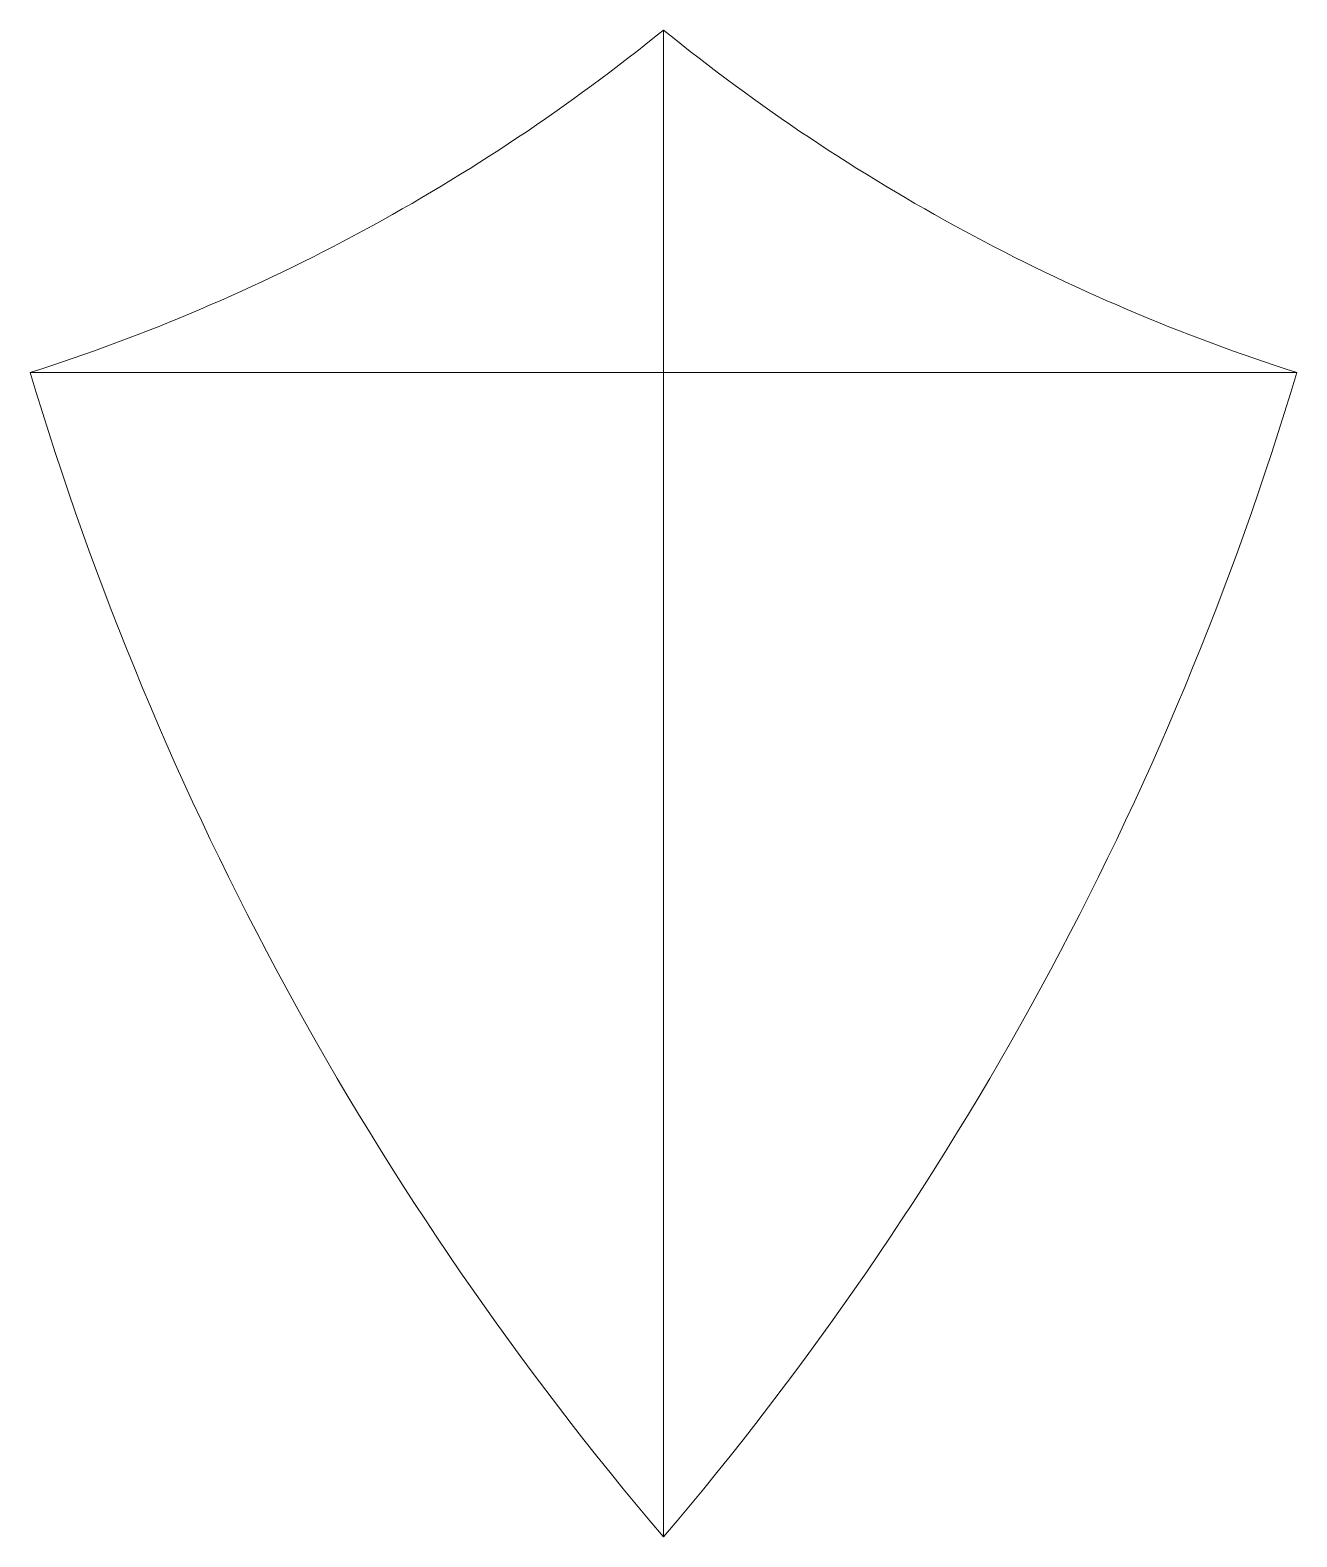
# Model space of a CAD drawing. Header units: millimetres. Extents: x -165 to 390, y -140 to 520.
import ezdxf

# ---------------------------------------------------------------- set-up
doc = ezdxf.new("R2010")
doc.units = ezdxf.units.MM
doc.layers.get('0').update_dxf_attribs({"lineweight": 0, "true_color": 0xffffff})
doc.layers.add('1', color=2, linetype='Continuous', lineweight=0, true_color=0xffff00)

msp = doc.modelspace()

# ---------------------------------------------------------------- linework, layer by layer
for centre, radius, start, end in [((-424.33, 1181.44), 851.87, 287.72324, 309.0628), ((649.33, 1181.44), 851.87, 230.9372, 252.27676), ((1182.23, 772.55), 1406.08, 196.63624, 220.46654), ((-957.23, 772.55), 1406.08, 319.53346, 343.36376)]:
    msp.add_arc(centre, radius, start, end)
at = {"layer": '1'}
for p, q in [((112.5, -140), (112.5, 520)), ((-165, 370), (390, 370))]:
    msp.add_line(p, q, dxfattribs=at)

doc.saveas('drawing.dxf')
